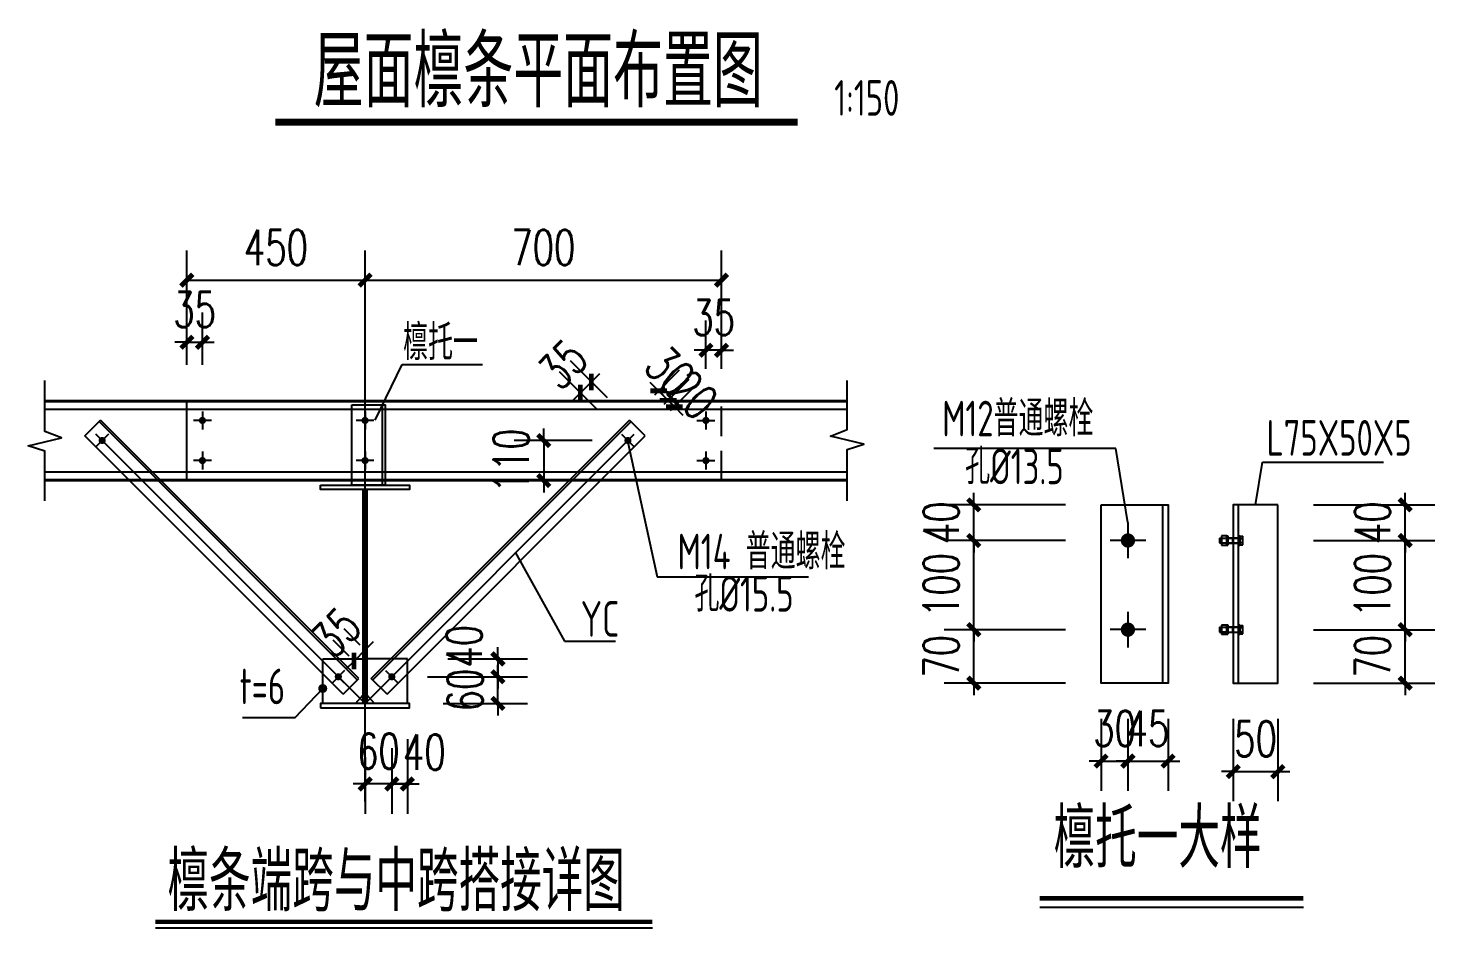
# Model space of a CAD drawing. Extents: x 177291 to 1288761, y 177638 to 322898.
# Drawn here: x 932884 to 956564, y 194605 to 209743 of the extents above; entities that cross this region are included whole.
import ezdxf
from ezdxf.enums import TextEntityAlignment as Align

# ---------------------------------------------------------------- set-up
doc = ezdxf.new("R2010")
doc.units = 0
doc.header["$LTSCALE"] = 1000
doc.linetypes.add('DASHED', pattern=[0.75, 0.5, -0.25])
for name, color, linetype in [('AXIS', 3, 'Continuous'), ('BOLT', 251, 'Continuous'), ('DOTE', 1, 'Continuous'), ('GL', 150, 'Continuous'), ('Gwall', 42, 'Continuous'), ('LT', 27, 'Continuous'), ('NUM', 7, 'Continuous'), ('PZ', 202, 'Continuous'), ('TEXT', 7, 'Continuous'), ('THIN', 7, 'Continuous'), ('XG', 6, 'Continuous')]:
    doc.layers.add(name, color=color, linetype=linetype)
doc.styles.add('_TCH_DIM_T3', font='SIMPLEX', dxfattribs={"width": 0.705882, "bigfont": 'GBCBIG'})
doc.styles.add('TSSD_Label', font='tssdeng.shx', dxfattribs={"width": 0.7, "bigfont": 'hztxt.shx'})
doc.styles.add('TSSD_Norm', font='tssdeng.shx', dxfattribs={"bigfont": 'hztxt.shx'})
doc.dimstyles.new('TCH-200-1', dxfattribs={"dimtxt": 595, "dimasz": 200, "dimexe": 500, "dimexo": 600, "dimgap": 252.5, "dimtad": 1, "dimdec": 0, "dimzin": 0, "dimdsep": 46, "dimtxsty": '_TCH_DIM_T3', "dimblk": 'ARCHTICK', "dimcen": 0.09, "dimclrd": 3, "dimclre": 3, "dimclrt": 7, "dimazin": 2, "dimtfac": 1, "dimtdec": 0, "dimtix": 1, "dimtmove": 2, "dimatfit": 3, "dimfxl": 1, "dimtolj": 1, "dimtzin": 0, "dimarcsym": 0})

# ---------------------------------------------------------------- blocks, each defined once
blk = doc.blocks.new('_ArchTick')
at = {"color": 0, "linetype": 'ByBlock', "const_width": 0.4}
blk.add_lwpolyline([(-0.5, -0.5), (0.5, 0.5)], dxfattribs=at)
blk = doc.blocks.new('*D94')
at = {"layer": 'AXIS', "color": 3, "lineweight": -2, "transparency": 16777216}
for p, q in [((953170, 198122), (953170, 196734)), ((953920, 198122), (953920, 196734)), ((953170, 197234), (952970, 197234)), ((953170, 197234), (953920, 197234)), ((953920, 197234), (954120, 197234))]:
    blk.add_line(p, q, dxfattribs=at)
at = {"layer": 'Defpoints', "color": 0, "transparency": 16777216}
for p in [(953170, 198722), (953920, 198722), (953920, 197234)]:
    blk.add_point(p, dxfattribs=at)
at = {"layer": 'AXIS', "color": 3, "lineweight": -2, "transparency": 16777216, "xscale": 200, "yscale": 200, "zscale": 200}
blk.add_blockref('_ArchTick', (953170, 197234), dxfattribs=at)
at = {"layer": 'AXIS', "color": 3, "lineweight": -2, "transparency": 16777216, "xscale": 200, "yscale": 200, "zscale": 200, "rotation": 180}
blk.add_blockref('_ArchTick', (953920, 197234), dxfattribs=at)
at = {"layer": 'AXIS', "color": 7, "transparency": 16777216, "insert": (953545, 197784), "char_height": 595, "attachment_point": 5, "style": '_TCH_DIM_T3'}
blk.add_mtext('\\A1;50', dxfattribs=at)
blk = doc.blocks.new('*D95')
at = {"layer": 'AXIS', "color": 3, "lineweight": -2, "transparency": 16777216}
for p, q in [((951397, 198122), (951397, 196911)), ((952072, 198122), (952072, 196911)), ((951397, 197411), (951197, 197411)), ((951397, 197411), (952072, 197411)), ((952072, 197411), (952272, 197411))]:
    blk.add_line(p, q, dxfattribs=at)
at = {"layer": 'Defpoints', "color": 0, "transparency": 16777216}
for p in [(951397, 198722), (952072, 198722), (952072, 197411)]:
    blk.add_point(p, dxfattribs=at)
at = {"layer": 'AXIS', "color": 3, "lineweight": -2, "transparency": 16777216, "xscale": 200, "yscale": 200, "zscale": 200}
blk.add_blockref('_ArchTick', (951397, 197411), dxfattribs=at)
at = {"layer": 'AXIS', "color": 3, "lineweight": -2, "transparency": 16777216, "xscale": 200, "yscale": 200, "zscale": 200, "rotation": 180}
blk.add_blockref('_ArchTick', (952072, 197411), dxfattribs=at)
at = {"layer": 'AXIS', "color": 7, "transparency": 16777216, "insert": (951735, 197961), "char_height": 595, "attachment_point": 5, "style": '_TCH_DIM_T3'}
blk.add_mtext('\\A1;45', dxfattribs=at)
blk = doc.blocks.new('*D96')
at = {"layer": 'AXIS', "color": 3, "lineweight": -2, "transparency": 16777216}
for p, q in [((950947, 198122), (950947, 196911)), ((951397, 198122), (951397, 196911)), ((950947, 197411), (950747, 197411)), ((950947, 197411), (951397, 197411)), ((951397, 197411), (951597, 197411))]:
    blk.add_line(p, q, dxfattribs=at)
at = {"layer": 'Defpoints', "color": 0, "transparency": 16777216}
for p in [(950947, 198722), (951397, 198722), (951397, 197411)]:
    blk.add_point(p, dxfattribs=at)
at = {"layer": 'AXIS', "color": 3, "lineweight": -2, "transparency": 16777216, "xscale": 200, "yscale": 200, "zscale": 200}
blk.add_blockref('_ArchTick', (950947, 197411), dxfattribs=at)
at = {"layer": 'AXIS', "color": 3, "lineweight": -2, "transparency": 16777216, "xscale": 200, "yscale": 200, "zscale": 200, "rotation": 180}
blk.add_blockref('_ArchTick', (951397, 197411), dxfattribs=at)
at = {"layer": 'AXIS', "color": 7, "transparency": 16777216, "insert": (951172, 197961), "char_height": 595, "attachment_point": 5, "style": '_TCH_DIM_T3'}
blk.add_mtext('\\A1;30', dxfattribs=at)
blk = doc.blocks.new('*D97')
at = {"layer": 'AXIS', "color": 3, "lineweight": -2, "transparency": 16777216}
for p, q in [((948803, 201122), (948803, 201322)), ((950347, 201122), (948303, 201122)), ((948803, 199622), (948803, 201122)), ((950347, 199622), (948303, 199622)), ((948803, 199622), (948803, 199422))]:
    blk.add_line(p, q, dxfattribs=at)
at = {"layer": 'Defpoints', "color": 0, "transparency": 16777216}
for p in [(948803, 201122), (950947, 201122), (950947, 199622)]:
    blk.add_point(p, dxfattribs=at)
at = {"layer": 'AXIS', "color": 3, "lineweight": -2, "transparency": 16777216, "xscale": 200, "yscale": 200, "zscale": 200}
for p, rotation in [((948803, 201122), 270), ((948803, 199622), 90)]:
    blk.add_blockref('_ArchTick', p, dxfattribs=dict(at, rotation=rotation))
at = {"layer": 'AXIS', "color": 7, "transparency": 16777216, "insert": (948253, 200372), "char_height": 595, "attachment_point": 5, "rotation": 90, "style": '_TCH_DIM_T3'}
blk.add_mtext('\\A1;100', dxfattribs=at)
blk = doc.blocks.new('*D98')
at = {"layer": 'AXIS', "color": 3, "lineweight": -2, "transparency": 16777216}
for p, q in [((948803, 201722), (948803, 201922)), ((950347, 201722), (948303, 201722)), ((948803, 201122), (948803, 201722)), ((950347, 201122), (948303, 201122)), ((948803, 201122), (948803, 200922))]:
    blk.add_line(p, q, dxfattribs=at)
at = {"layer": 'Defpoints', "color": 0, "transparency": 16777216}
for p in [(948803, 201722), (950947, 201722), (950947, 201122)]:
    blk.add_point(p, dxfattribs=at)
at = {"layer": 'AXIS', "color": 3, "lineweight": -2, "transparency": 16777216, "xscale": 200, "yscale": 200, "zscale": 200}
for p, rotation in [((948803, 201722), 270), ((948803, 201122), 90)]:
    blk.add_blockref('_ArchTick', p, dxfattribs=dict(at, rotation=rotation))
at = {"layer": 'AXIS', "color": 7, "transparency": 16777216, "insert": (948253, 201422), "char_height": 595, "attachment_point": 5, "rotation": 90, "style": '_TCH_DIM_T3'}
blk.add_mtext('\\A1;40', dxfattribs=at)
blk = doc.blocks.new('*D99')
at = {"layer": 'AXIS', "color": 3, "lineweight": -2, "transparency": 16777216}
for p, q in [((950347, 199622), (948303, 199622)), ((948803, 199622), (948803, 199822)), ((948803, 198722), (948803, 199622)), ((950347, 198722), (948303, 198722)), ((948803, 198722), (948803, 198522))]:
    blk.add_line(p, q, dxfattribs=at)
at = {"layer": 'Defpoints', "color": 0, "transparency": 16777216}
for p in [(948803, 199622), (950947, 199622), (950947, 198722)]:
    blk.add_point(p, dxfattribs=at)
at = {"layer": 'AXIS', "color": 3, "lineweight": -2, "transparency": 16777216, "xscale": 200, "yscale": 200, "zscale": 200}
for p, rotation in [((948803, 199622), 270), ((948803, 198722), 90)]:
    blk.add_blockref('_ArchTick', p, dxfattribs=dict(at, rotation=rotation))
at = {"layer": 'AXIS', "color": 7, "transparency": 16777216, "insert": (948253, 199172), "char_height": 595, "attachment_point": 5, "rotation": 90, "style": '_TCH_DIM_T3'}
blk.add_mtext('\\A1;70', dxfattribs=at)
blk = doc.blocks.new('*D115')
at = {"layer": 'AXIS', "color": 3, "lineweight": -2, "transparency": 16777216}
for p, q in [((956064, 201122), (956064, 201322)), ((954520, 201122), (956564, 201122)), ((956064, 199622), (956064, 201122)), ((954520, 199622), (956564, 199622)), ((956064, 199622), (956064, 199422))]:
    blk.add_line(p, q, dxfattribs=at)
at = {"layer": 'Defpoints', "color": 0, "transparency": 16777216}
for p in [(953920, 201122), (956064, 201122), (953920, 199622)]:
    blk.add_point(p, dxfattribs=at)
at = {"layer": 'AXIS', "color": 3, "lineweight": -2, "transparency": 16777216, "xscale": 200, "yscale": 200, "zscale": 200}
for p, rotation in [((956064, 201122), 270), ((956064, 199622), 90)]:
    blk.add_blockref('_ArchTick', p, dxfattribs=dict(at, rotation=rotation))
at = {"layer": 'AXIS', "color": 7, "transparency": 16777216, "insert": (955514, 200372), "char_height": 595, "attachment_point": 5, "rotation": 90, "style": '_TCH_DIM_T3'}
blk.add_mtext('\\A1;100', dxfattribs=at)
blk = doc.blocks.new('*D116')
at = {"layer": 'AXIS', "color": 3, "lineweight": -2, "transparency": 16777216}
for p, q in [((956064, 201722), (956064, 201922)), ((954520, 201722), (956564, 201722)), ((956064, 201122), (956064, 201722)), ((954520, 201122), (956564, 201122)), ((956064, 201122), (956064, 200922))]:
    blk.add_line(p, q, dxfattribs=at)
at = {"layer": 'Defpoints', "color": 0, "transparency": 16777216}
for p in [(953920, 201722), (956064, 201722), (953920, 201122)]:
    blk.add_point(p, dxfattribs=at)
at = {"layer": 'AXIS', "color": 3, "lineweight": -2, "transparency": 16777216, "xscale": 200, "yscale": 200, "zscale": 200}
for p, rotation in [((956064, 201722), 270), ((956064, 201122), 90)]:
    blk.add_blockref('_ArchTick', p, dxfattribs=dict(at, rotation=rotation))
at = {"layer": 'AXIS', "color": 7, "transparency": 16777216, "insert": (955514, 201422), "char_height": 595, "attachment_point": 5, "rotation": 90, "style": '_TCH_DIM_T3'}
blk.add_mtext('\\A1;40', dxfattribs=at)
blk = doc.blocks.new('*D117')
at = {"layer": 'AXIS', "color": 3, "lineweight": -2, "transparency": 16777216}
for p, q in [((954520, 199622), (956564, 199622)), ((956064, 199622), (956064, 199822)), ((956064, 198722), (956064, 199622)), ((954520, 198722), (956564, 198722)), ((956064, 198722), (956064, 198522))]:
    blk.add_line(p, q, dxfattribs=at)
at = {"layer": 'Defpoints', "color": 0, "transparency": 16777216}
for p in [(953920, 199622), (956064, 199622), (953920, 198722)]:
    blk.add_point(p, dxfattribs=at)
at = {"layer": 'AXIS', "color": 3, "lineweight": -2, "transparency": 16777216, "xscale": 200, "yscale": 200, "zscale": 200}
for p, rotation in [((956064, 199622), 270), ((956064, 198722), 90)]:
    blk.add_blockref('_ArchTick', p, dxfattribs=dict(at, rotation=rotation))
at = {"layer": 'AXIS', "color": 7, "transparency": 16777216, "insert": (955514, 199172), "char_height": 595, "attachment_point": 5, "rotation": 90, "style": '_TCH_DIM_T3'}
blk.add_mtext('\\A1;70', dxfattribs=at)
blk = doc.blocks.new('*D119')
at = {"layer": 'AXIS', "color": 3, "lineweight": -2, "transparency": 16777216}
for p, q in [((944293, 204010), (944293, 204822)), ((944556, 204010), (944556, 204822)), ((944293, 204322), (944093, 204322)), ((944556, 204322), (944293, 204322)), ((944556, 204322), (944756, 204322))]:
    blk.add_line(p, q, dxfattribs=at)
at = {"layer": 'Defpoints', "color": 0, "transparency": 16777216}
for p in [(944293, 204322), (944293, 203410), (944556, 203410)]:
    blk.add_point(p, dxfattribs=at)
at = {"layer": 'AXIS', "color": 3, "lineweight": -2, "transparency": 16777216, "xscale": 200, "yscale": 200, "zscale": 200}
blk.add_blockref('_ArchTick', (944293, 204322), dxfattribs=at)
at = {"layer": 'AXIS', "color": 3, "lineweight": -2, "transparency": 16777216, "xscale": 200, "yscale": 200, "zscale": 200, "rotation": 180}
blk.add_blockref('_ArchTick', (944556, 204322), dxfattribs=at)
at = {"layer": 'AXIS', "color": 7, "transparency": 16777216, "insert": (944424, 204872), "char_height": 595, "attachment_point": 5, "style": '_TCH_DIM_T3'}
blk.add_mtext('\\A1;35', dxfattribs=at)
blk = doc.blocks.new('*D120')
at = {"layer": 'AXIS', "color": 3, "lineweight": -2, "transparency": 16777216}
for p, q in [((935556, 204080), (935556, 204957)), ((935818, 204080), (935818, 204957)), ((935556, 204457), (935356, 204457)), ((935556, 204457), (935818, 204457)), ((935818, 204457), (936018, 204457))]:
    blk.add_line(p, q, dxfattribs=at)
at = {"layer": 'Defpoints', "color": 0, "transparency": 16777216}
for p in [(935818, 204457), (935556, 203480), (935818, 203480)]:
    blk.add_point(p, dxfattribs=at)
at = {"layer": 'AXIS', "color": 3, "lineweight": -2, "transparency": 16777216, "xscale": 200, "yscale": 200, "zscale": 200}
blk.add_blockref('_ArchTick', (935556, 204457), dxfattribs=at)
at = {"layer": 'AXIS', "color": 3, "lineweight": -2, "transparency": 16777216, "xscale": 200, "yscale": 200, "zscale": 200, "rotation": 180}
blk.add_blockref('_ArchTick', (935818, 204457), dxfattribs=at)
at = {"layer": 'AXIS', "color": 7, "transparency": 16777216, "insert": (935687, 205007), "char_height": 595, "attachment_point": 5, "style": '_TCH_DIM_T3'}
blk.add_mtext('\\A1;35', dxfattribs=at)
blk = doc.blocks.new('*D121')
at = {"layer": 'AXIS', "color": 3, "lineweight": -2, "transparency": 16777216}
for p, q in [((938556, 204080), (938556, 206003)), ((944556, 204061), (944556, 206003)), ((938556, 205503), (944556, 205503))]:
    blk.add_line(p, q, dxfattribs=at)
at = {"layer": 'Defpoints', "color": 0, "transparency": 16777216}
for p in [(944556, 205503), (938556, 203480), (944556, 203461)]:
    blk.add_point(p, dxfattribs=at)
at = {"layer": 'AXIS', "color": 3, "lineweight": -2, "transparency": 16777216, "xscale": 200, "yscale": 200, "zscale": 200, "rotation": 180}
blk.add_blockref('_ArchTick', (938556, 205503), dxfattribs=at)
at = {"layer": 'AXIS', "color": 3, "lineweight": -2, "transparency": 16777216, "xscale": 200, "yscale": 200, "zscale": 200}
blk.add_blockref('_ArchTick', (944556, 205503), dxfattribs=at)
at = {"layer": 'AXIS', "color": 7, "transparency": 16777216, "insert": (941556, 206053), "char_height": 595, "attachment_point": 5, "style": '_TCH_DIM_T3'}
blk.add_mtext('\\A1;700', dxfattribs=at)
blk = doc.blocks.new('*D122')
at = {"layer": 'AXIS', "color": 3, "lineweight": -2, "transparency": 16777216}
for p, q in [((935556, 204080), (935556, 206003)), ((938556, 204080), (938556, 206003)), ((935556, 205503), (938556, 205503))]:
    blk.add_line(p, q, dxfattribs=at)
at = {"layer": 'Defpoints', "color": 0, "transparency": 16777216}
for p in [(938556, 205503), (935556, 203480), (938556, 203480)]:
    blk.add_point(p, dxfattribs=at)
at = {"layer": 'AXIS', "color": 3, "lineweight": -2, "transparency": 16777216, "xscale": 200, "yscale": 200, "zscale": 200, "rotation": 180}
blk.add_blockref('_ArchTick', (935556, 205503), dxfattribs=at)
at = {"layer": 'AXIS', "color": 3, "lineweight": -2, "transparency": 16777216, "xscale": 200, "yscale": 200, "zscale": 200}
blk.add_blockref('_ArchTick', (938556, 205503), dxfattribs=at)
at = {"layer": 'AXIS', "color": 7, "transparency": 16777216, "insert": (937056, 206053), "char_height": 595, "attachment_point": 5, "style": '_TCH_DIM_T3'}
blk.add_mtext('\\A1;450', dxfattribs=at)
blk = doc.blocks.new('*D123')
at = {"layer": 'AXIS', "color": 3, "lineweight": -2, "transparency": 16777216}
for p, q in [((938475, 199360), (938202, 199634)), ((938290, 199174), (938016, 199448)), ((938555, 199280), (938697, 199421)), ((938555, 199280), (938370, 199094)), ((938370, 199094), (938228, 198953))]:
    blk.add_line(p, q, dxfattribs=at)
at = {"layer": 'Defpoints', "color": 0, "transparency": 16777216}
for p in [(938370, 199094), (938900, 198936), (938714, 198750)]:
    blk.add_point(p, dxfattribs=at)
at = {"layer": 'AXIS', "color": 3, "lineweight": -2, "transparency": 16777216, "xscale": 200, "yscale": 200, "zscale": 200}
for p, rotation in [((938555, 199280), 224.9999999998922), ((938370, 199094), 44.99999999989219)]:
    blk.add_blockref('_ArchTick', p, dxfattribs=dict(at, rotation=rotation))
at = {"layer": 'AXIS', "color": 7, "transparency": 16777216, "insert": (938073, 199576), "char_height": 595, "attachment_point": 5, "rotation": 45, "style": '_TCH_DIM_T3'}
blk.add_mtext('\\A1;35', dxfattribs=at)
blk = doc.blocks.new('*D124')
at = {"layer": 'AXIS', "color": 3, "lineweight": -2, "transparency": 16777216}
for p, q in [((940792, 198830), (940792, 199030)), ((939868, 198830), (941292, 198830)), ((940792, 198380), (940792, 198830)), ((939868, 198380), (941292, 198380)), ((940792, 198380), (940792, 198180))]:
    blk.add_line(p, q, dxfattribs=at)
at = {"layer": 'Defpoints', "color": 0, "transparency": 16777216}
for p in [(939268, 198830), (940792, 198830), (939268, 198380)]:
    blk.add_point(p, dxfattribs=at)
at = {"layer": 'AXIS', "color": 3, "lineweight": -2, "transparency": 16777216, "xscale": 200, "yscale": 200, "zscale": 200}
for p, rotation in [((940792, 198830), 270), ((940792, 198380), 90)]:
    blk.add_blockref('_ArchTick', p, dxfattribs=dict(at, rotation=rotation))
at = {"layer": 'AXIS', "color": 7, "transparency": 16777216, "insert": (940242, 198605), "char_height": 595, "attachment_point": 5, "rotation": 90, "style": '_TCH_DIM_T3'}
blk.add_mtext('\\A1;60', dxfattribs=at)
blk = doc.blocks.new('*D125')
at = {"layer": 'AXIS', "color": 3, "lineweight": -2, "transparency": 16777216}
for p, q in [((939006, 197629), (939006, 196526)), ((938556, 197479), (938556, 196526)), ((938556, 197026), (938356, 197026)), ((939006, 197026), (938556, 197026)), ((939006, 197026), (939206, 197026))]:
    blk.add_line(p, q, dxfattribs=at)
at = {"layer": 'Defpoints', "color": 0, "transparency": 16777216}
for p in [(939006, 198229), (938556, 198079), (938556, 197026)]:
    blk.add_point(p, dxfattribs=at)
at = {"layer": 'AXIS', "color": 3, "lineweight": -2, "transparency": 16777216, "xscale": 200, "yscale": 200, "zscale": 200}
blk.add_blockref('_ArchTick', (938556, 197026), dxfattribs=at)
at = {"layer": 'AXIS', "color": 3, "lineweight": -2, "transparency": 16777216, "xscale": 200, "yscale": 200, "zscale": 200, "rotation": 180}
blk.add_blockref('_ArchTick', (939006, 197026), dxfattribs=at)
at = {"layer": 'AXIS', "color": 7, "transparency": 16777216, "insert": (938781, 197576), "char_height": 595, "attachment_point": 5, "style": '_TCH_DIM_T3'}
blk.add_mtext('\\A1;60', dxfattribs=at)
blk = doc.blocks.new('*D126')
at = {"layer": 'AXIS', "color": 3, "lineweight": -2, "transparency": 16777216}
for p, q in [((939268, 197780), (939268, 196526)), ((939006, 197629), (939006, 196526)), ((939006, 197026), (938806, 197026)), ((939268, 197026), (939006, 197026)), ((939268, 197026), (939468, 197026))]:
    blk.add_line(p, q, dxfattribs=at)
at = {"layer": 'Defpoints', "color": 0, "transparency": 16777216}
for p in [(939006, 198229), (939268, 198380), (939006, 197026)]:
    blk.add_point(p, dxfattribs=at)
at = {"layer": 'AXIS', "color": 3, "lineweight": -2, "transparency": 16777216, "xscale": 200, "yscale": 200, "zscale": 200}
blk.add_blockref('_ArchTick', (939006, 197026), dxfattribs=at)
at = {"layer": 'AXIS', "color": 3, "lineweight": -2, "transparency": 16777216, "xscale": 200, "yscale": 200, "zscale": 200, "rotation": 180}
blk.add_blockref('_ArchTick', (939268, 197026), dxfattribs=at)
at = {"layer": 'AXIS', "color": 7, "transparency": 16777216, "insert": (939554, 197561), "char_height": 595, "attachment_point": 5, "style": '_TCH_DIM_T3'}
blk.add_mtext('\\A1;40', dxfattribs=at)
blk = doc.blocks.new('*D127')
at = {"layer": 'AXIS', "color": 3, "lineweight": -2, "transparency": 16777216}
for p, q in [((943431, 203573), (943851, 203993)), ((943498, 203640), (943356, 203781)), ((943591, 203414), (944010, 203834)), ((943498, 203640), (943657, 203480)), ((943657, 203480), (943798, 203339))]:
    blk.add_line(p, q, dxfattribs=at)
at = {"layer": 'Defpoints', "color": 0, "transparency": 16777216}
for p in [(943657, 203480), (943007, 203149), (943166, 202990)]:
    blk.add_point(p, dxfattribs=at)
at = {"layer": 'AXIS', "color": 3, "lineweight": -2, "transparency": 16777216, "xscale": 200, "yscale": 200, "zscale": 200}
for p, rotation in [((943498, 203640), 315.0000000002096), ((943657, 203480), 135.0000000002096)]:
    blk.add_blockref('_ArchTick', p, dxfattribs=dict(at, rotation=rotation))
at = {"layer": 'AXIS', "color": 7, "transparency": 16777216, "insert": (943687, 203974), "char_height": 595, "attachment_point": 5, "rotation": 315, "style": '_TCH_DIM_T3'}
blk.add_mtext('\\A1;30', dxfattribs=at)
blk = doc.blocks.new('*D128')
at = {"layer": 'AXIS', "color": 3, "lineweight": -2, "transparency": 16777216}
for p, q in [((943591, 203414), (944010, 203834)), ((943697, 203308), (944116, 203728)), ((943657, 203480), (943515, 203622)), ((943657, 203480), (943763, 203374)), ((943763, 203374), (943904, 203233))]:
    blk.add_line(p, q, dxfattribs=at)
at = {"layer": 'Defpoints', "color": 0, "transparency": 16777216}
for p in [(943763, 203374), (943166, 202990), (943272, 202884)]:
    blk.add_point(p, dxfattribs=at)
at = {"layer": 'AXIS', "color": 3, "lineweight": -2, "transparency": 16777216, "xscale": 200, "yscale": 200, "zscale": 200}
for p, rotation in [((943657, 203480), 314.9999999999371), ((943763, 203374), 134.9999999999371)]:
    blk.add_blockref('_ArchTick', p, dxfattribs=dict(at, rotation=rotation))
at = {"layer": 'AXIS', "color": 7, "transparency": 16777216, "insert": (944077, 203574), "char_height": 595, "attachment_point": 5, "rotation": 315, "style": '_TCH_DIM_T3'}
blk.add_mtext('\\A1;20', dxfattribs=at)
blk = doc.blocks.new('*D129')
at = {"layer": 'AXIS', "color": 3, "lineweight": -2, "transparency": 16777216}
for p, q in [((942636, 203520), (942013, 204144)), ((942450, 203335), (941827, 203958)), ((942366, 203790), (942508, 203931)), ((942181, 203604), (942366, 203790)), ((942181, 203604), (942039, 203463))]:
    blk.add_line(p, q, dxfattribs=at)
at = {"layer": 'Defpoints', "color": 0, "transparency": 16777216}
for p in [(942366, 203790), (943060, 203096), (942875, 202911)]:
    blk.add_point(p, dxfattribs=at)
at = {"layer": 'AXIS', "color": 3, "lineweight": -2, "transparency": 16777216, "xscale": 200, "yscale": 200, "zscale": 200}
for p, rotation in [((942366, 203790), 224.9999999999641), ((942181, 203604), 44.99999999996411)]:
    blk.add_blockref('_ArchTick', p, dxfattribs=dict(at, rotation=rotation))
at = {"layer": 'AXIS', "color": 7, "transparency": 16777216, "insert": (941885, 204086), "char_height": 595, "attachment_point": 5, "rotation": 45, "style": '_TCH_DIM_T3'}
blk.add_mtext('\\A1;35', dxfattribs=at)
blk = doc.blocks.new('*D130')
at = {"layer": 'AXIS', "color": 3, "lineweight": -2, "transparency": 16777216}
for p, q in [((941564, 202805), (941564, 203005)), ((942381, 202805), (941064, 202805)), ((941564, 202805), (941564, 202130)), ((942381, 202130), (941064, 202130)), ((941564, 202130), (941564, 201930))]:
    blk.add_line(p, q, dxfattribs=at)
at = {"layer": 'Defpoints', "color": 0, "transparency": 16777216}
for p in [(942981, 202805), (941564, 202130), (942981, 202130)]:
    blk.add_point(p, dxfattribs=at)
at = {"layer": 'AXIS', "color": 3, "lineweight": -2, "transparency": 16777216, "xscale": 200, "yscale": 200, "zscale": 200}
for p, rotation in [((941564, 202805), 270), ((941564, 202130), 90)]:
    blk.add_blockref('_ArchTick', p, dxfattribs=dict(at, rotation=rotation))
at = {"layer": 'AXIS', "color": 7, "transparency": 16777216, "insert": (941014, 202467), "char_height": 595, "attachment_point": 5, "rotation": 90, "style": '_TCH_DIM_T3'}
blk.add_mtext('\\A1;110', dxfattribs=at)
blk = doc.blocks.new('*D131')
at = {"layer": 'AXIS', "color": 3, "lineweight": -2, "transparency": 16777216}
for p, q in [((940792, 199130), (940792, 199330)), ((939947, 199130), (941292, 199130)), ((940792, 199130), (940792, 198830)), ((939606, 198830), (941292, 198830)), ((940792, 198830), (940792, 198630))]:
    blk.add_line(p, q, dxfattribs=at)
at = {"layer": 'Defpoints', "color": 0, "transparency": 16777216}
for p in [(939347, 199130), (939006, 198830), (940792, 198830)]:
    blk.add_point(p, dxfattribs=at)
at = {"layer": 'AXIS', "color": 3, "lineweight": -2, "transparency": 16777216, "xscale": 200, "yscale": 200, "zscale": 200}
for p, rotation in [((940792, 199130), 270), ((940792, 198830), 90)]:
    blk.add_blockref('_ArchTick', p, dxfattribs=dict(at, rotation=rotation))
at = {"layer": 'AXIS', "color": 7, "transparency": 16777216, "insert": (940223, 199343), "char_height": 595, "attachment_point": 5, "rotation": 90, "style": '_TCH_DIM_T3'}
blk.add_mtext('\\A1;40', dxfattribs=at)

msp = doc.modelspace()

# ---------------------------------------------------------------- linework, layer by layer
at = {"color": 3, "const_width": 117.6}
msp.add_lwpolyline([(937046.3, 208161.62), (945840.24, 208161.62)], dxfattribs=at)
at = {"layer": 'AXIS'}
for p, q in [((938555.7, 196732.26), (938555.7, 205697.57)), ((938724.06, 203147.04), (939180.91, 204083.92)), ((939180.91, 204083.92), (940534.4, 204083.92)), ((942980.7, 202774.51), (943474.08, 200509.81)), ((951191.58, 202668.89), (948129.58, 202668.89)), ((951397.12, 201422.37), (951191.58, 202668.89)), ((953544.89, 201722.37), (953663.83, 202437.47)), ((953663.83, 202437.47), (955697.38, 202437.47)), ((941081.37, 200927.95), (941911.78, 199428.4)), ((943474.08, 200509.81), (946020.19, 200509.81)), ((941911.78, 199428.4), (942770.71, 199428.4)), ((937381.51, 198142.96), (937843.2, 198632.44)), ((936493.02, 198142.96), (937381.51, 198142.96))]:
    msp.add_line(p, q, dxfattribs=at)
at = {"layer": 'AXIS', "const_width": 75}
msp.add_lwpolyline([(937805.7, 198632.44, 1), (937880.7, 198632.44, 1)], format="xyb", close=True, dxfattribs=at)
at = {"layer": 'BOLT'}
for p, q in [((935818.2, 203292.01), (935818.2, 202992.01)), ((938555.7, 203292.01), (938555.7, 202992.01)), ((944293.2, 203292.01), (944293.2, 202992.01)), ((935968.2, 203142.01), (935668.2, 203142.01)), ((938705.7, 203142.01), (938405.7, 203142.01)), ((944143.2, 203142.01), (944443.2, 203142.01)), ((934236.76, 202910.57), (934024.63, 202698.44)), ((934236.76, 202698.44), (934024.63, 202910.57)), ((942874.63, 202698.44), (943086.76, 202910.57)), ((942874.63, 202910.57), (943086.76, 202698.44)), ((935968.2, 202467.01), (935668.2, 202467.01)), ((935818.2, 202617.01), (935818.2, 202317.01)), ((938705.7, 202467.01), (938405.7, 202467.01)), ((938555.7, 202617.01), (938555.7, 202317.01)), ((944143.2, 202467.01), (944443.2, 202467.01)), ((944293.2, 202617.01), (944293.2, 202317.01)), ((951397.12, 201422.37), (951397.12, 200822.37)), ((951697.12, 201122.37), (951097.12, 201122.37)), ((952941.43, 201163.62), (952941.43, 201081.12)), ((952941.43, 201161.48), (952941.43, 201163.62)), ((952941.43, 201163.62), (953162.39, 201163.62)), ((952941.43, 201081.12), (953162.39, 201081.12)), ((952972.93, 201200.31), (952972.93, 201044.43)), ((953061.43, 201200.31), (952972.93, 201200.31)), ((952972.93, 201161.34), (953061.43, 201161.34)), ((952972.93, 201083.4), (953061.43, 201083.4)), ((952972.93, 201044.43), (953061.43, 201044.43)), ((953061.43, 201201.12), (953080.18, 201201.12)), ((953061.43, 201043.62), (953061.43, 201201.12)), ((953061.43, 201043.62), (953080.18, 201043.62)), ((953080.18, 201201.12), (953080.18, 201043.62)), ((953080.18, 201167.37), (953080.18, 201165.17)), ((953080.18, 201166.11), (953080.18, 201167.37)), ((953080.18, 201167.37), (953162.39, 201167.37)), ((953080.18, 201077.37), (953162.39, 201077.37)), ((953080.18, 201043.62), (953080.18, 201045.76)), ((953162.39, 201077.37), (953162.39, 201167.37)), ((953162.39, 201167.37), (953259.89, 201167.37)), ((953162.39, 201163.62), (953259.89, 201163.62)), ((953162.39, 201081.12), (953259.89, 201081.12)), ((953162.39, 201077.37), (953162.39, 201079.57)), ((953162.39, 201078.63), (953162.39, 201077.37)), ((953162.39, 201077.37), (953259.89, 201077.37)), ((953259.89, 201201.12), (953259.89, 201198.98)), ((953259.89, 201043.62), (953259.89, 201201.12)), ((953259.89, 201201.12), (953278.64, 201201.12)), ((953259.89, 201163.62), (953278.64, 201163.62)), ((953259.89, 201081.12), (953278.64, 201081.12)), ((953259.89, 201077.37), (953259.89, 201079.57)), ((953259.89, 201078.63), (953259.89, 201077.37)), ((953259.89, 201043.62), (953278.64, 201043.62)), ((953278.64, 201201.12), (953278.64, 201043.62)), ((953278.64, 201193.82), (953333.09, 201193.82)), ((953278.64, 201158.09), (953333.09, 201158.09)), ((953278.64, 201086.65), (953333.09, 201086.65)), ((953278.64, 201050.92), (953333.09, 201050.92)), ((953333.09, 201050.92), (953333.09, 201193.82)), ((951397.12, 199922.37), (951397.12, 199322.37)), ((951697.12, 199622.37), (951097.12, 199622.37)), ((952941.43, 199663.62), (953162.39, 199663.62)), ((952941.43, 199661.48), (952941.43, 199663.62)), ((952941.43, 199663.62), (952941.43, 199581.12)), ((953061.43, 199700.31), (952972.93, 199700.31)), ((952972.93, 199700.31), (952972.93, 199544.43)), ((952972.93, 199661.34), (953061.43, 199661.34)), ((953061.43, 199543.62), (953061.43, 199701.12)), ((953061.43, 199701.12), (953080.18, 199701.12)), ((953080.18, 199701.12), (953080.18, 199543.62)), ((953080.18, 199667.37), (953162.39, 199667.37)), ((953080.18, 199666.11), (953080.18, 199667.37)), ((953080.18, 199667.37), (953080.18, 199665.17)), ((953162.39, 199667.37), (953259.89, 199667.37)), ((953162.39, 199577.37), (953162.39, 199667.37)), ((953162.39, 199663.62), (953259.89, 199663.62)), ((953259.89, 199701.12), (953278.64, 199701.12)), ((953259.89, 199543.62), (953259.89, 199701.12)), ((953259.89, 199701.12), (953259.89, 199698.98)), ((953259.89, 199663.62), (953278.64, 199663.62)), ((953278.64, 199701.12), (953278.64, 199543.62)), ((953278.64, 199693.82), (953333.09, 199693.82)), ((953278.64, 199658.09), (953333.09, 199658.09)), ((953333.09, 199550.92), (953333.09, 199693.82)), ((952941.43, 199581.12), (953162.39, 199581.12)), ((952972.93, 199583.4), (953061.43, 199583.4)), ((952972.93, 199544.43), (953061.43, 199544.43)), ((953061.43, 199543.62), (953080.18, 199543.62)), ((953080.18, 199577.37), (953162.39, 199577.37)), ((953080.18, 199543.62), (953080.18, 199545.76)), ((953162.39, 199581.12), (953259.89, 199581.12)), ((953162.39, 199577.37), (953162.39, 199579.57)), ((953162.39, 199578.63), (953162.39, 199577.37)), ((953162.39, 199577.37), (953259.89, 199577.37)), ((953259.89, 199581.12), (953278.64, 199581.12)), ((953259.89, 199577.37), (953259.89, 199579.57)), ((953259.89, 199578.63), (953259.89, 199577.37)), ((953259.89, 199543.62), (953278.64, 199543.62)), ((953278.64, 199586.65), (953333.09, 199586.65)), ((953278.64, 199550.92), (953333.09, 199550.92)), ((938211.76, 198723.44), (937999.63, 198935.57)), ((938211.76, 198935.57), (937999.63, 198723.44)), ((938899.63, 198935.57), (939111.76, 198723.44)), ((938899.63, 198723.44), (939111.76, 198935.57))]:
    msp.add_line(p, q, dxfattribs=at)
for points, const_width in [([(935788.2, 203142.01, 1), (935848.2, 203142.01, 1)], 60), ([(938525.7, 203142.01, 1), (938585.7, 203142.01, 1)], 60), ([(944323.2, 203142.01, -1), (944263.2, 203142.01, -1)], 60), ([(934109.48, 202825.72, 1), (934151.91, 202783.29, 1)], 60), ([(943001.91, 202825.72, -1), (942959.48, 202783.29, -1)], 60), ([(935788.2, 202467.01, 1), (935848.2, 202467.01, 1)], 60), ([(938525.7, 202467.01, 1), (938585.7, 202467.01, 1)], 60), ([(944323.2, 202467.01, -1), (944263.2, 202467.01, -1)], 60), ([(951337.12, 201122.37, 1), (951457.12, 201122.37, 1)], 120), ([(951337.12, 199622.37, 1), (951457.12, 199622.37, 1)], 120), ([(938084.48, 198850.72, 1), (938126.91, 198808.29, 1)], 60), ([(939026.91, 198850.72, -1), (938984.48, 198808.29, -1)], 60)]:
    msp.add_lwpolyline(points, format="xyb", close=True, dxfattribs=dict(at, const_width=const_width))
at = {"layer": 'DOTE'}
for q in [(934130.7, 202804.51), (942980.7, 202804.51)]:
    msp.add_line((938555.7, 198379.51), q, dxfattribs=at)
at = {"layer": 'GL'}
for points in [[(937805.7, 202054.51), (939305.7, 202054.51), (939305.7, 201979.51), (937805.7, 201979.51)], [(938525.7, 201979.51), (938585.7, 201979.51), (938585.7, 198379.51), (938525.7, 198379.51)], [(937805.7, 198304.51), (939305.7, 198304.51), (939305.7, 198379.51), (937805.7, 198379.51)]]:
    msp.add_lwpolyline(points, close=True, dxfattribs=at)
at = {"layer": 'Gwall'}
msp.add_line((935555.7, 202129.51), (935555.7, 203479.51), dxfattribs=at)
at = {"layer": 'Gwall', "linetype": 'DASHED'}
msp.add_line((944555.7, 202129.51), (944555.7, 203479.51), dxfattribs=at)
at = {"layer": 'LT', "linetype": 'ByBlock'}
for p, q in [((933165.35, 203479.51), (946672.84, 203479.51)), ((933165.35, 203460.76), (946672.84, 203460.76)), ((933165.35, 203329.51), (946672.84, 203329.51)), ((933165.35, 202279.51), (946672.84, 202279.51)), ((933165.35, 202148.26), (946672.84, 202148.26)), ((933165.35, 202129.51), (946672.84, 202129.51))]:
    msp.add_line(p, q, dxfattribs=at)
for points in [[(933165.35, 201792.01), (933165.35, 202129.51), (933165.35, 202624.34), (932884.1, 202714.34), (933445.9, 202847.45), (933165.35, 202957.34), (933165.35, 203479.51), (933165.35, 203817.01)], [(946672.84, 201792.01), (946672.84, 202129.51), (946672.84, 202654.57), (946954.09, 202744.57), (946392.29, 202877.67), (946672.84, 202987.57), (946672.84, 203479.51), (946672.84, 203817.01)]]:
    msp.add_lwpolyline(points, dxfattribs=at)
at = {"layer": 'NUM', "const_width": 75}
msp.add_lwpolyline([(949911.95, 195102.5), (954352.6, 195102.5)], dxfattribs=at)
at = {"layer": 'NUM'}
msp.add_lwpolyline([(949911.95, 194952.5), (954352.6, 194952.5)], dxfattribs=at)
at = {"layer": 'NUM', "linetype": 'ByBlock', "const_width": 75}
msp.add_lwpolyline([(935025.85, 194705.03), (943392.7, 194705.03)], dxfattribs=at)
at = {"layer": 'PZ'}
for p, q in [((937843.2, 198379.51), (937843.2, 199129.51)), ((937843.2, 199129.51), (938525.7, 199129.51)), ((939268.2, 199129.51), (938585.7, 199129.51)), ((939268.2, 198379.51), (939268.2, 199129.51)), ((938396.36, 198379.51), (938525.7, 198525.66)), ((938715.04, 198379.51), (938585.7, 198525.66)), ((938715.04, 198379.51), (938585.7, 198525.66))]:
    msp.add_line(p, q, dxfattribs=at)
at = {"layer": 'THIN', "linetype": 'ByBlock'}
msp.add_lwpolyline([(935025.85, 194605.03), (943392.7, 194605.03)], dxfattribs=at)
at = {"layer": 'XG'}
for p, q in [((938848.2, 202054.51), (938848.2, 203404.51)), ((933839.02, 202884.06), (934104.18, 203149.22)), ((938423.89, 198776.47), (934077.66, 203122.7)), ((938450.41, 198802.99), (934104.18, 203149.22)), ((938660.98, 198802.99), (943007.21, 203149.22)), ((938687.5, 198776.47), (943033.73, 203122.7)), ((943272.38, 202884.06), (943007.21, 203149.22)), ((938185.25, 198537.82), (933839.02, 202884.06)), ((938926.15, 198537.82), (943272.38, 202884.06)), ((951982.12, 198722.37), (951982.12, 201722.37)), ((953259.89, 198722.37), (953259.89, 201722.37)), ((938185.25, 198537.82), (938450.41, 198802.99)), ((938926.15, 198537.82), (938660.98, 198802.99))]:
    msp.add_line(p, q, dxfattribs=at)
for points in [[(938330.7, 203404.51), (938893.2, 203404.51), (938893.2, 202054.51), (938330.7, 202054.51)], [(950947.12, 201722.37), (952072.12, 201722.37), (952072.12, 198722.37), (950947.12, 198722.37)], [(953919.89, 201722.37), (953169.89, 201722.37), (953169.89, 198722.37), (953919.89, 198722.37)]]:
    msp.add_lwpolyline(points, close=True, dxfattribs=at)

# ---------------------------------------------------------------- texts
at = {"layer": 'TEXT', "width": 0.7}
for s, height, style, p in [('屋面檩条平面布置图', 1200, 'TSSD_Norm', (937691.87, 208410.56)), ('1:150', 600, 'TSSD_Norm', (946452.85, 208268.83)), ('檩托一', 600, 'TSSD_Label', (939196.78, 204155.66)), ('M12普通螺栓', 600, 'TSSD_Label', (948270.98, 202873.87)), ('L75X50X5', 600, 'TSSD_Label', (953731.43, 202549.41)), ('孔%%c13.5', 600, 'TSSD_Label', (948657.21, 202069.61)), ('M14 普通螺栓', 600, 'TSSD_Label', (943816.28, 200636.54)), ('孔%%c15.5', 600, 'TSSD_Label', (944100.14, 199926.11)), ('檩条端跨与中跨搭接详图', 1000, 'TSSD_Label', (935229.41, 194886.31))]:
    msp.add_text(s, height=height, dxfattribs=dict(at, style=style)).set_placement(p)
at = {"layer": 'TEXT', "style": 'TSSD_Label', "width": 0.7}
msp.add_text('檩托一大样', height=1000, dxfattribs=at).set_placement((950146.6, 195312.5), align=Align.BOTTOM_LEFT)
at = {"layer": 'THIN', "style": 'TSSD_Norm', "width": 0.7}
msp.add_text('YC', height=600, dxfattribs=at).set_placement((942186.04, 199503.45))
msp.add_text('t=6', height=600, dxfattribs=at).set_placement((936443.63, 198187.96), align=Align.BOTTOM_LEFT)

# ---------------------------------------------------------------- dimensions: what is measured, and where the dimension line sits
at = {"layer": 'AXIS'}
for base, p1, p2, text, picture, middle in [((938555.7, 205502.71), (935555.7, 203479.51), (938555.7, 203479.51), '450', '*D122', (937055.7, 206052.71)), ((944555.7, 205502.71), (938555.7, 203479.51), (944555.7, 203460.76), '700', '*D121', (941555.7, 206052.71)), ((935818.2, 204457.33), (935555.7, 203479.51), (935818.2, 203479.51), '35', '*D120', (935686.95, 205007.33)), ((951397.12, 197411), (950947.12, 198722.37), (951397.12, 198722.37), '30', '*D96', (951172.12, 197961)), ((952072.12, 197411), (951397.12, 198722.37), (952072.12, 198722.37), '45', '*D95', (951734.62, 197961)), ((953919.89, 197233.99), (953169.89, 198722.37), (953919.89, 198722.37), '50', '*D94', (953544.89, 197783.99)), ((938555.7, 197025.67), (939005.7, 198229.16), (938555.7, 198079.49), '60', '*D125', (938780.7, 197575.67))]:
    dim = msp.add_linear_dim(base=base, p1=p1, p2=p2, text=text, dimstyle='TCH-200-1', dxfattribs=at)
    dim.commit()
    dim.dimension.update_dxf_attribs({"geometry": picture, "text_midpoint": middle})
for base, p1, p2, angle, text, picture, middle in [((944293.2, 204322.26), (944555.7, 203409.6), (944293.2, 203409.6), 180, '35', '*D119', (944424.45, 204872.26)), ((941564.17, 202129.51), (942980.7, 202804.51), (942980.7, 202129.51), 90, '110', '*D130', (941014.17, 202467.01)), ((948803, 201722.37), (950947.12, 201122.37), (950947.12, 201722.37), 90, '40', '*D98', (948253, 201422.37)), ((956064.01, 201722.37), (953919.89, 201122.37), (953919.89, 201722.37), 90, '40', '*D116', (955514.01, 201422.37)), ((948803, 201122.37), (950947.12, 199622.37), (950947.12, 201122.37), 90, '100', '*D97', (948253, 200372.37)), ((956064.01, 201122.37), (953919.89, 199622.37), (953919.89, 201122.37), 90, '100', '*D115', (955514.01, 200372.37)), ((948803, 199622.37), (950947.12, 198722.37), (950947.12, 199622.37), 90, '70', '*D99', (948253, 199172.37)), ((956064.01, 199622.37), (953919.89, 198722.37), (953919.89, 199622.37), 90, '70', '*D117', (955514.01, 199172.37)), ((940791.69, 198829.51), (939268.2, 198379.51), (939268.2, 198829.51), 90, '60', '*D124', (940241.69, 198604.51))]:
    dim = msp.add_linear_dim(base=base, p1=p1, p2=p2, angle=angle, text=text, dimstyle='TCH-200-1', dxfattribs=at)
    dim.commit()
    dim.dimension.update_dxf_attribs({"geometry": picture, "text_midpoint": middle})
for p1, p2, distance, picture, middle in [((942874.63, 202910.57), (943060.25, 203096.19), 981.23, '*D129', (941884.69, 204086.12)), ((938899.63, 198935.57), (938714.02, 198749.96), -487.2, '*D123', (938073.41, 199576.18))]:
    dim = msp.add_aligned_dim(p1=p1, p2=p2, distance=distance, text='35', dimstyle='TCH-200-1', dxfattribs=at)
    dim.commit()
    dim.dimension.update_dxf_attribs({"geometry": picture, "text_midpoint": middle})
for base, p1, p2, angle, text, picture, middle, dimtype in [((943656.69, 203480.5), (943007.21, 203149.22), (943166.31, 202990.12), 315, '30', '*D127', (943687.1, 203974.22), 161), ((943762.76, 203374.43), (943166.31, 202990.12), (943272.38, 202884.06), 315, '20', '*D128', (944076.63, 203573.61), 161), ((940791.69, 198829.51), (939346.95, 199129.51), (939005.7, 198829.51), 90, '40', '*D131', (940223.38, 199342.7), 160)]:
    dim = msp.add_linear_dim(base=base, p1=p1, p2=p2, angle=angle, text=text, dimstyle='TCH-200-1', dxfattribs=at)
    dim.commit()
    dim.dimension.update_dxf_attribs({"geometry": picture, "text_midpoint": middle, "dimtype": dimtype})
dim = msp.add_linear_dim(base=(939005.7, 197025.67), p1=(939268.2, 198379.51), p2=(939005.7, 198229.16), text='40', dimstyle='TCH-200-1', dxfattribs=at)
dim.commit()
dim.dimension.update_dxf_attribs({"geometry": '*D126', "text_midpoint": (939553.67, 197560.89), "dimtype": 160})

doc.saveas('drawing.dxf')
